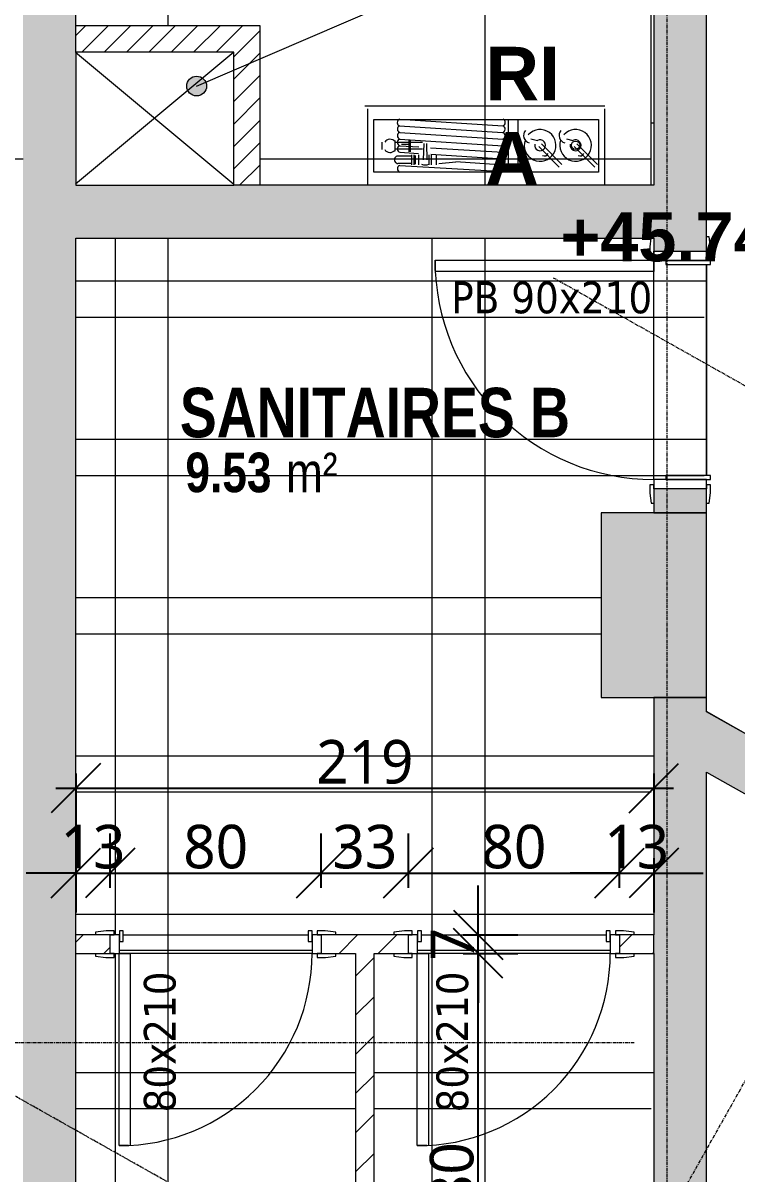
# Model space of a CAD drawing. Header units: millimetres. Extents: x 139864 to 546726, y 40253 to 3921401762.
# Drawn here: x 280826 to 283531, y 62071 to 66430 of the extents above; entities that cross this region are included whole.
import ezdxf

# ---------------------------------------------------------------- set-up
doc = ezdxf.new("R2010")
doc.units = ezdxf.units.MM
for name, pattern in [('Centre', [12.5, 2.5, -1.875, 6.25, -1.875]), ('Ligne de quadrillage', [22.225, 12.7, -3.175, 3.175, -3.175]), ('Tiret', [2.5, 1.25, -1.25]), ('Triple tiret', [21.25, 6.25, -1.875, 2.5, -1.875, 2.5, -1.875, 2.5, -1.875])]:
    doc.linetypes.add(name, pattern=pattern)
for name, color, linetype, lineweight in [('AS-20_AXES-ET-FILES', 12, 'Centre', 9), ('AS-23_FIN', 2, 'Continuous', 9), ('AS-24_TRES-FIN', 9, 'Continuous', 9), ('AS-25_PROJECTIONS', 12, 'Triple tiret', 9), ('AS-26_STRUCTURE-BETON', 6, 'Continuous', 13), ('AS-28_PORTES-FENETRES', 9, 'Continuous', 13), ('AS-30_COTE-1', 1, 'Continuous', 5), ('AS-31_TXT-1', 32, 'Continuous', 5), ('AS-50_HACHURE-SOL', 5, 'Continuous', 13), ('AS-50_HACHURES-01', 9, 'Continuous', 13)]:
    doc.layers.add(name, color=color, linetype=linetype, lineweight=lineweight)
doc.styles.add('Arial_3', font='arial.ttf', dxfattribs={"width": 0.8, "height": 150})
doc.styles.add('Arial_B_1', font='arialbd.ttf', dxfattribs={"width": 0.8, "height": 187.5})
doc.styles.add('Arial_B_2', font='arialbd.ttf', dxfattribs={"width": 0.8, "height": 150})
doc.styles.add('Arial_B_3', font='arialbd.ttf', dxfattribs={"height": 202.5})
doc.styles.add('Arial_B_4', font='arialbd.ttf', dxfattribs={"height": 185.714286})
doc.styles.add('Tahoma', font='tahoma.ttf', dxfattribs={"height": 120})
doc.styles.add('Trebuchet MS_2', font='trebuc.ttf', dxfattribs={"height": 165})
doc.dimstyles.new('Cotes_linéaires', dxfattribs={"dimscale": 304.8, "dimtxt": 170.1069, "dimasz": 0.615157, "dimexe": 0.492126, "dimexo": 0.0625, "dimgap": 0.049213, "dimtad": 1, "dimdec": 0, "dimlfac": 0.1, "dimzin": 0, "dimdsep": 46, "dimtxsty": 'Trebuchet MS_2', "dimblk1": 'OBLIQUE', "dimblk2": 'OBLIQUE', "dimsah": 1, "dimcen": 0.09, "dimdle": 0.246063, "dimazin": 0, "dimtfac": 1, "dimtdec": 4, "dimtix": 1, "dimtmove": 0, "dimatfit": 3, "dimfxl": 0, "dimtvp": 1, "dimtolj": 1, "dimtzin": 0, "dimarcsym": 0})
pattern_1 = [(180, (281175.77, 73251.74), (-7e-14, -600), []), (270, (281175.8, 73251.7), (1200, 7e-14), [])]
pattern_2 = [(45, (-255016.84, 0), (-74.246212, 74.246212), [])]
pattern_3 = [(45, (-255016.84, 0), (-42.426407, 42.426407), [])]

# ---------------------------------------------------------------- blocks, each defined once
blk = doc.blocks.new('Sau_Porte_Modele_Standard - 90x210-2984124-12_ Niveau 12 -  BAT BUREAUX')
at = {"layer": 'AS-23_FIN', "lineweight": 13}
for p, q in [((-465, 115), (-505, 110)), ((-505, 110), (-505, 100)), ((-435, 115), (-465, 115)), ((-450, 100), (-435, 100)), ((-435, 100), (-435, 115)), ((-400, 115), (-415, 115)), ((-415, 115), (-415, -55)), ((-400, -55), (-400, 115)), ((415, 115), (400, 115)), ((400, 115), (400, -55)), ((415, -55), (415, 115)), ((465, 115), (435, 115)), ((435, 115), (435, 100)), ((435, 100), (450, 100)), ((505, 110), (465, 115)), ((505, 100), (505, 110)), ((-415, -55), (-400, -55)), ((400, -55), (415, -55)), ((-500, -110.7), (-466.7, -115)), ((-466.7, -115), (-435, -115)), ((-435, -100), (-450, -100)), ((-435, -115), (-435, -100)), ((450, -100), (435, -100)), ((435, -100), (435, -115)), ((435, -115), (466.7, -115)), ((466.7, -115), (505, -110)), ((505, -110), (505, -100))]:
    blk.add_line(p, q, dxfattribs=at)
at = {"layer": 'AS-25_PROJECTIONS', "linetype": 'Tiret'}
for p, q in [((-416, -100.4), (-415, -100.4)), ((-415, -100.4), (-415, -100)), ((-415, -100), (-414, -100)), ((-414, -100), (-414, -100.3))]:
    blk.add_line(p, q, dxfattribs=at)
blk.add_arc((-415, -100), 1.04, 270, 0, dxfattribs=at)
at = {"layer": 'AS-28_PORTES-FENETRES'}
for p, q in [((-415, 100), (-450, 100)), ((-415, -100), (-415, 100)), ((450, 100), (415, 100)), ((415, 100), (415, -100)), ((-450, -100), (-415, -100)), ((-416, -928.2), (-416, -100.4)), ((-416, -100.4), (-374, -100.4)), ((-374, -100.4), (-374, -928.2)), ((415, -100), (450, -100)), ((-377.7, -928.2), (-416, -928.2))]:
    blk.add_line(p, q, dxfattribs=at)
blk.add_arc((-414, -100), 829, 269.9281, 0, dxfattribs=at)
blk = doc.blocks.new('Sau_Porte_Modele_Standard - 80x210-5410037-12_ Niveau 12 -  BAT BUREAUX')
at = {"layer": 'AS-23_FIN', "lineweight": 13}
for p, q in [((-415, 50), (-455, 45)), ((-455, 45), (-455, 35)), ((-385, 50), (-415, 50)), ((-385, 35), (-385, 50)), ((-350, 50), (-365, 50)), ((-365, 50), (-365, 10)), ((-350, 10), (-350, 50)), ((365, 50), (350, 50)), ((350, 50), (350, 10)), ((365, 10), (365, 50)), ((415, 50), (385, 50)), ((385, 50), (385, 35)), ((455, 45), (415, 50)), ((455, 35), (455, 45)), ((-400, 35), (-385, 35)), ((-365, 10), (-350, 10)), ((350, 10), (365, 10)), ((385, 35), (400, 35)), ((-455, -35), (-455, -45)), ((-385, -35), (-400, -35)), ((-385, -50), (-385, -35)), ((400, -35), (385, -35)), ((385, -35), (385, -50)), ((455, -45), (455, -35)), ((-455, -45), (-416.7, -50)), ((-416.7, -50), (-385, -50)), ((385, -50), (416.7, -50)), ((416.7, -50), (455, -45))]:
    blk.add_line(p, q, dxfattribs=at)
at = {"layer": 'AS-25_PROJECTIONS', "linetype": 'Tiret'}
for p, q in [((-366, -35.4), (-365, -35.4)), ((-365, -35.4), (-365, -35)), ((-365, -35), (-364, -35)), ((-364, -35), (-364, -35.3))]:
    blk.add_line(p, q, dxfattribs=at)
blk.add_arc((-365, -35), 1.04, 270, 0, dxfattribs=at)
at = {"layer": 'AS-28_PORTES-FENETRES'}
for p, q in [((-365, 35), (-400, 35)), ((-365, -35), (-365, 35)), ((400, 35), (365, 35)), ((365, 35), (365, -35)), ((-400, -35), (-365, -35)), ((-366, -763.2), (-366, -35.4)), ((-366, -35.4), (-324, -35.4)), ((-324, -35.4), (-324, -763.2)), ((365, -35), (400, -35)), ((-330, -763.2), (-366, -763.2))]:
    blk.add_line(p, q, dxfattribs=at)
blk.add_arc((-364, -35), 729, 269.9183, 0, dxfattribs=at)
blk = doc.blocks.new('_Oblique')
at = {"color": 0, "linetype": 'ByBlock', "lineweight": -2}
blk.add_line((-0.5, -0.5), (0.5, 0.5), dxfattribs=at)
blk = doc.blocks.new('DIMBLOCK28-12_ Niveau 12 -  BAT BUREAUX')
at = {"layer": 'AS-30_COTE-1', "color": 0, "lineweight": -2, "transparency": 16777216}
for p, q in [((271503.7, 64712.9), (271402.5, 64533.5)), ((271410.9, 64701), (289246.7, 54637.7)), ((289208.8, 54723.3), (289107.6, 54544))]:
    blk.add_line(p, q, dxfattribs=at)
at = {"layer": 'Defpoints', "color": 0, "transparency": 16777216}
for p in [(271513.1, 64729.5), (289218.2, 54739.9), (289181.3, 54674.6)]:
    blk.add_point(p, dxfattribs=at)
at = {"layer": 'AS-30_COTE-1', "color": 0, "lineweight": -2, "transparency": 16777216, "xscale": 187.5, "yscale": 187.5, "zscale": 187.5}
for p, rotation in [((271476.2, 64664.2), 150.5674487815452), ((289181.3, 54674.6), 330.5674487815452)]:
    blk.add_blockref('_Oblique', p, dxfattribs=dict(at, rotation=rotation))
at = {"layer": 'AS-30_COTE-1', "color": 0, "transparency": 16777216, "insert": (280377.4, 59755.6), "char_height": 165, "width": 581.247, "attachment_point": 5, "rotation": 330.5674, "style": 'Trebuchet MS_2'}
blk.add_mtext('\\A1;2033', dxfattribs=at)
blk = doc.blocks.new('DIMBLOCK33-12_ Niveau 12 -  BAT BUREAUX')
at = {"layer": 'AS-30_COTE-1', "color": 0, "lineweight": -2, "transparency": 16777216}
for p, q in [((282550, 61028.8), (282550, 62978.8)), ((282494, 62903.8), (282700, 62903.8)), ((282494, 61103.8), (282700, 61103.8))]:
    blk.add_line(p, q, dxfattribs=at)
at = {"layer": 'Defpoints', "color": 0, "transparency": 16777216}
for p in [(282475, 62903.8), (282550, 62903.8), (282475, 61103.8)]:
    blk.add_point(p, dxfattribs=at)
at = {"layer": 'AS-30_COTE-1', "color": 0, "lineweight": -2, "transparency": 16777216, "xscale": 187.5, "yscale": 187.5, "zscale": 187.5}
for p, rotation in [((282550, 62903.8), 90), ((282550, 61103.8), 270)]:
    blk.add_blockref('_Oblique', p, dxfattribs=dict(at, rotation=rotation))
at = {"layer": 'AS-30_COTE-1', "color": 0, "transparency": 16777216, "insert": (282451, 62003.8), "char_height": 165, "width": 435.935, "attachment_point": 5, "rotation": 90, "style": 'Trebuchet MS_2'}
blk.add_mtext('\\A1;180', dxfattribs=at)
blk = doc.blocks.new('DIMBLOCK34-12_ Niveau 12 -  BAT BUREAUX')
at = {"layer": 'AS-30_COTE-1', "color": 0, "lineweight": -2, "transparency": 16777216}
for p, q in [((282550, 62973.8), (282550, 63161.3)), ((282494, 62973.8), (282700, 62973.8)), ((282550, 62903.8), (282550, 62973.8)), ((282494, 62903.8), (282700, 62903.8)), ((282550, 62903.8), (282550, 62716.3))]:
    blk.add_line(p, q, dxfattribs=at)
at = {"layer": 'Defpoints', "color": 0, "transparency": 16777216}
for p in [(282475, 62973.8), (282550, 62973.8), (282475, 62903.8)]:
    blk.add_point(p, dxfattribs=at)
at = {"layer": 'AS-30_COTE-1', "color": 0, "lineweight": -2, "transparency": 16777216, "xscale": 187.5, "yscale": 187.5, "zscale": 187.5}
for p, rotation in [((282550, 62973.8), 270), ((282550, 62903.8), 90)]:
    blk.add_blockref('_Oblique', p, dxfattribs=dict(at, rotation=rotation))
at = {"layer": 'AS-30_COTE-1', "color": 0, "transparency": 16777216, "insert": (282452.5, 62938.8), "char_height": 165, "width": 145.312, "attachment_point": 5, "rotation": 90, "style": 'Trebuchet MS_2'}
blk.add_mtext('\\A1;7', dxfattribs=at)
blk = doc.blocks.new('DIMBLOCK97-12_ Niveau 12 -  BAT BUREAUX')
at = {"layer": 'AS-30_COTE-1', "color": 0, "lineweight": -2, "transparency": 16777216}
for p, q in [((281155.8, 63152.5), (281155.8, 63358.4)), ((281025.8, 63264.4), (281025.8, 63058.4)), ((281025.8, 63208.4), (280838.3, 63208.4)), ((281025.8, 63208.4), (281155.8, 63208.4)), ((281155.8, 63208.4), (281343.3, 63208.4))]:
    blk.add_line(p, q, dxfattribs=at)
at = {"layer": 'Defpoints', "color": 0, "transparency": 16777216}
for p in [(281025.8, 63283.4), (281155.8, 63208.4), (281155.8, 63133.4)]:
    blk.add_point(p, dxfattribs=at)
at = {"layer": 'AS-30_COTE-1', "color": 0, "lineweight": -2, "transparency": 16777216, "xscale": 187.5, "yscale": 187.5, "zscale": 187.5}
blk.add_blockref('_Oblique', (281025.8, 63208.4), dxfattribs=at)
at = {"layer": 'AS-30_COTE-1', "color": 0, "lineweight": -2, "transparency": 16777216, "xscale": 187.5, "yscale": 187.5, "zscale": 187.5, "rotation": 180}
blk.add_blockref('_Oblique', (281155.8, 63208.4), dxfattribs=at)
at = {"layer": 'AS-30_COTE-1', "color": 0, "transparency": 16777216, "insert": (281090.8, 63307.4), "char_height": 165, "width": 290.623, "attachment_point": 5, "style": 'Trebuchet MS_2'}
blk.add_mtext('\\A1;13', dxfattribs=at)
blk = doc.blocks.new('DIMBLOCK98-12_ Niveau 12 -  BAT BUREAUX')
at = {"layer": 'AS-30_COTE-1', "color": 0, "lineweight": -2, "transparency": 16777216}
for p, q in [((281155.8, 63152.5), (281155.8, 63358.4)), ((281955.8, 63152.5), (281955.8, 63358.4)), ((281080.8, 63208.4), (282030.8, 63208.4))]:
    blk.add_line(p, q, dxfattribs=at)
at = {"layer": 'Defpoints', "color": 0, "transparency": 16777216}
for p in [(281955.8, 63208.4), (281155.8, 63133.4), (281955.8, 63133.4)]:
    blk.add_point(p, dxfattribs=at)
at = {"layer": 'AS-30_COTE-1', "color": 0, "lineweight": -2, "transparency": 16777216, "xscale": 187.5, "yscale": 187.5, "zscale": 187.5, "rotation": 180}
blk.add_blockref('_Oblique', (281155.8, 63208.4), dxfattribs=at)
at = {"layer": 'AS-30_COTE-1', "color": 0, "lineweight": -2, "transparency": 16777216, "xscale": 187.5, "yscale": 187.5, "zscale": 187.5}
blk.add_blockref('_Oblique', (281955.8, 63208.4), dxfattribs=at)
at = {"layer": 'AS-30_COTE-1', "color": 0, "transparency": 16777216, "insert": (281555.8, 63307.4), "char_height": 165, "width": 290.623, "attachment_point": 5, "style": 'Trebuchet MS_2'}
blk.add_mtext('\\A1;80', dxfattribs=at)
blk = doc.blocks.new('DIMBLOCK99-12_ Niveau 12 -  BAT BUREAUX')
at = {"layer": 'AS-30_COTE-1', "color": 0, "lineweight": -2, "transparency": 16777216}
for p, q in [((281955.8, 63152.5), (281955.8, 63358.4)), ((282285.8, 63152.5), (282285.8, 63358.4)), ((281880.8, 63208.4), (282360.8, 63208.4))]:
    blk.add_line(p, q, dxfattribs=at)
at = {"layer": 'Defpoints', "color": 0, "transparency": 16777216}
for p in [(282285.8, 63208.4), (281955.8, 63133.4), (282285.8, 63133.4)]:
    blk.add_point(p, dxfattribs=at)
at = {"layer": 'AS-30_COTE-1', "color": 0, "lineweight": -2, "transparency": 16777216, "xscale": 187.5, "yscale": 187.5, "zscale": 187.5, "rotation": 180}
blk.add_blockref('_Oblique', (281955.8, 63208.4), dxfattribs=at)
at = {"layer": 'AS-30_COTE-1', "color": 0, "lineweight": -2, "transparency": 16777216, "xscale": 187.5, "yscale": 187.5, "zscale": 187.5}
blk.add_blockref('_Oblique', (282285.8, 63208.4), dxfattribs=at)
at = {"layer": 'AS-30_COTE-1', "color": 0, "transparency": 16777216, "insert": (282120.8, 63307.4), "char_height": 165, "width": 290.623, "attachment_point": 5, "style": 'Trebuchet MS_2'}
blk.add_mtext('\\A1;33', dxfattribs=at)
blk = doc.blocks.new('DIMBLOCK100-12_ Niveau 12 -  BAT BUREAUX')
at = {"layer": 'AS-30_COTE-1', "color": 0, "lineweight": -2, "transparency": 16777216}
for p, q in [((282285.8, 63152.5), (282285.8, 63358.4)), ((283085.8, 63152.5), (283085.8, 63358.4)), ((282210.8, 63208.4), (283160.8, 63208.4))]:
    blk.add_line(p, q, dxfattribs=at)
at = {"layer": 'Defpoints', "color": 0, "transparency": 16777216}
for p in [(283085.8, 63208.4), (282285.8, 63133.4), (283085.8, 63133.4)]:
    blk.add_point(p, dxfattribs=at)
at = {"layer": 'AS-30_COTE-1', "color": 0, "lineweight": -2, "transparency": 16777216, "xscale": 187.5, "yscale": 187.5, "zscale": 187.5, "rotation": 180}
blk.add_blockref('_Oblique', (282285.8, 63208.4), dxfattribs=at)
at = {"layer": 'AS-30_COTE-1', "color": 0, "lineweight": -2, "transparency": 16777216, "xscale": 187.5, "yscale": 187.5, "zscale": 187.5}
blk.add_blockref('_Oblique', (283085.8, 63208.4), dxfattribs=at)
at = {"layer": 'AS-30_COTE-1', "color": 0, "transparency": 16777216, "insert": (282685.8, 63307.4), "char_height": 165, "width": 290.623, "attachment_point": 5, "style": 'Trebuchet MS_2'}
blk.add_mtext('\\A1;80', dxfattribs=at)
blk = doc.blocks.new('DIMBLOCK101-12_ Niveau 12 -  BAT BUREAUX')
at = {"layer": 'AS-30_COTE-1', "color": 0, "lineweight": -2, "transparency": 16777216}
for p, q in [((283085.8, 63152.5), (283085.8, 63358.4)), ((283215.8, 63264.4), (283215.8, 63058.4)), ((283085.8, 63208.4), (282898.3, 63208.4)), ((283085.8, 63208.4), (283215.8, 63208.4)), ((283215.8, 63208.4), (283403.3, 63208.4))]:
    blk.add_line(p, q, dxfattribs=at)
at = {"layer": 'Defpoints', "color": 0, "transparency": 16777216}
for p in [(283215.8, 63283.4), (283215.8, 63208.4), (283085.8, 63133.4)]:
    blk.add_point(p, dxfattribs=at)
at = {"layer": 'AS-30_COTE-1', "color": 0, "lineweight": -2, "transparency": 16777216, "xscale": 187.5, "yscale": 187.5, "zscale": 187.5}
blk.add_blockref('_Oblique', (283085.8, 63208.4), dxfattribs=at)
at = {"layer": 'AS-30_COTE-1', "color": 0, "lineweight": -2, "transparency": 16777216, "xscale": 187.5, "yscale": 187.5, "zscale": 187.5, "rotation": 180}
blk.add_blockref('_Oblique', (283215.8, 63208.4), dxfattribs=at)
at = {"layer": 'AS-30_COTE-1', "color": 0, "transparency": 16777216, "insert": (283150.8, 63307.4), "char_height": 165, "width": 290.623, "attachment_point": 5, "style": 'Trebuchet MS_2'}
blk.add_mtext('\\A1;13', dxfattribs=at)
blk = doc.blocks.new('DIMBLOCK102-12_ Niveau 12 -  BAT BUREAUX')
at = {"layer": 'AS-30_COTE-1', "color": 0, "lineweight": -2, "transparency": 16777216}
for p, q in [((281025.8, 63585.8), (281025.8, 63379.8)), ((283215.8, 63585.8), (283215.8, 63379.8)), ((280950.8, 63529.8), (283290.8, 63529.8))]:
    blk.add_line(p, q, dxfattribs=at)
at = {"layer": 'Defpoints', "color": 0, "transparency": 16777216}
for p in [(281025.8, 63604.8), (283215.8, 63604.8), (283215.8, 63529.8)]:
    blk.add_point(p, dxfattribs=at)
at = {"layer": 'AS-30_COTE-1', "color": 0, "lineweight": -2, "transparency": 16777216, "xscale": 187.5, "yscale": 187.5, "zscale": 187.5, "rotation": 180}
blk.add_blockref('_Oblique', (281025.8, 63529.8), dxfattribs=at)
at = {"layer": 'AS-30_COTE-1', "color": 0, "lineweight": -2, "transparency": 16777216, "xscale": 187.5, "yscale": 187.5, "zscale": 187.5}
blk.add_blockref('_Oblique', (283215.8, 63529.8), dxfattribs=at)
at = {"layer": 'AS-30_COTE-1', "color": 0, "transparency": 16777216, "insert": (282120.8, 63629), "char_height": 165, "width": 435.935, "attachment_point": 5, "style": 'Trebuchet MS_2'}
blk.add_mtext('\\A1;219', dxfattribs=at)

msp = doc.modelspace()

# ---------------------------------------------------------------- hatches: boundary and pattern name
at = {"layer": 'AS-24_TRES-FIN'}
msp.add_hatch(color=256, dxfattribs=at).paths.add_polyline_path([(283015.81053, 63873.75936), (283415.81053, 63873.75936), (283415.81053, 64573.75936), (283015.81053, 64573.75936), (283015.81053, 64065.4809)], flags=0)
at = {"layer": 'AS-31_TXT-1'}
h = msp.add_hatch(color=154, dxfattribs=at)
edge = h.paths.add_edge_path(flags=0)
edge.add_arc((281483.67331, 66191.13013), 37.5, 0, 360)
at = {"layer": 'AS-50_HACHURE-SOL', "lineweight": 9}
h = msp.add_hatch(dxfattribs=at)
h.set_pattern_fill('FP_8', color=256, style=0, pattern_type=2)
h.set_pattern_definition(pattern_1)
h.paths.add_polyline_path([(281375.91005, 61103.75936), (281376.49027, 61472.05826), (281378.75948, 61507.30239), (281392.33898, 61549.51955), (281415.82489, 61587.13741), (281447.79266, 61617.87424), (281486.30328, 61639.8657), (281529.02086, 61651.77787), (281573.35435, 61652.88822), (281616.61469, 61643.12941), (281656.1779, 61623.09335), (281689.64426, 61593.99534), (281714.98386, 61557.60033), (281730.6597, 61516.11589), (281735.72098, 61472.05826), (281735.72098, 61103.75936), (282085.81053, 61104.43708), (282085.81053, 62903.75936), (282010.81053, 62903.75936), (282010.81053, 62893.75936), (281972.49126, 62888.75936), (281940.81053, 62888.75936), (281940.81053, 62903.75936), (281920.81053, 62903.75936), (281920.81053, 62948.75936), (281905.81053, 62948.75936), (281905.81053, 62988.75936), (281920.81053, 62988.75936), (281920.81053, 62973.75936), (281940.81053, 62973.75936), (281940.81053, 62988.75936), (281970.81053, 62988.75936), (282010.81053, 62983.75936), (282010.81053, 62973.75936), (282230.81053, 62973.75936), (282230.81053, 62983.75936), (282270.81053, 62988.75936), (282300.81053, 62988.75936), (282300.81053, 62973.75936), (282320.81053, 62973.75936), (282320.81053, 62988.75936), (282335.81053, 62988.75936), (282335.81053, 62948.75936), (282320.81053, 62948.75936), (282320.81053, 62903.75936), (282300.81053, 62903.75936), (282300.81053, 62888.75936), (282269.12979, 62888.75936), (282230.81053, 62893.75936), (282230.81053, 62903.75936), (282155.81053, 62903.75936), (282155.81053, 61103.75936), (282505.91005, 61103.75936), (282506.49027, 61472.05826), (282508.75948, 61507.30239), (282522.33898, 61549.51955), (282545.82489, 61587.13741), (282577.79266, 61617.87424), (282616.30328, 61639.8657), (282659.02086, 61651.77787), (282703.35435, 61652.88822), (282746.61469, 61643.12941), (282786.1779, 61623.09335), (282819.64426, 61593.99534), (282844.98386, 61557.60033), (282860.6597, 61516.11589), (282865.72098, 61472.05826), (282865.72098, 61103.75936), (283215.81053, 61103.75936), (283215.81053, 62903.75936), (283140.81053, 62903.75936), (283140.81053, 62893.75936), (283102.49126, 62888.75936), (283070.81053, 62888.75936), (283070.81053, 62903.75936), (283050.81053, 62903.75936), (283050.81053, 62948.75936), (283035.81053, 62948.75936), (283035.81053, 62988.75936), (283050.81053, 62988.75936), (283050.81053, 62973.75936), (283070.81053, 62973.75936), (283070.81053, 62988.75936), (283100.81053, 62988.75936), (283140.81053, 62983.75936), (283140.81053, 62973.75936), (283215.81053, 62973.75936), (283215.81053, 63873.75936), (283015.81053, 63873.75936), (283015.81053, 64573.75936), (283215.81053, 64573.75936), (283215.81053, 64609.90886), (283205.81053, 64609.90886), (283200.81053, 64648.22812), (283200.81053, 64679.90886), (283215.81053, 64679.90886), (283215.81053, 64699.90886), (283260.81053, 64699.90886), (283260.95559, 64714.90886), (283415.81053, 64714.90886), (283415.81053, 65514.90886), (283260.81053, 65514.90886), (283260.81053, 65529.90886), (283215.81053, 65529.90886), (283215.81053, 65549.90886), (283200.81053, 65549.90886), (283200.81053, 65581.58959), (283205.15811, 65614.90886), (281025.81052, 65614.90886), (281025.81052, 62973.75936), (281100.81053, 62973.75936), (281100.81053, 62983.75936), (281140.81053, 62988.75936), (281170.81053, 62988.75936), (281170.81053, 62973.75936), (281190.81053, 62973.75936), (281190.81053, 62988.75936), (281205.81053, 62988.75936), (281205.81053, 62948.75936), (281190.81053, 62948.75936), (281190.81053, 62903.75936), (281170.81053, 62903.75936), (281170.81053, 62888.75936), (281139.12979, 62888.75936), (281100.81053, 62893.75936), (281100.81053, 62903.75936), (281025.81052, 62903.75936), (281025.81052, 61103.75936), (281046.61628, 61103.75936)], flags=0)
h.paths.add_polyline_path([(278625.74229, 72305.73207), (280825.81052, 72305.73207), (280825.81052, 72630.73207), (280815.81052, 72630.73207), (280810.81052, 72670.73207), (280810.81052, 72700.73207), (280825.81052, 72700.73207), (280825.81052, 72720.73207), (280810.81052, 72720.73207), (280810.81052, 72735.73207), (280980.81052, 72735.73207), (280980.81052, 72720.73207), (281025.81052, 72720.73207), (281025.81052, 73550.73207), (280980.81052, 73550.73207), (280980.81052, 73535.73207), (280810.81052, 73535.73207), (280810.81052, 73550.73207), (280825.81052, 73550.73207), (280825.81052, 73570.73207), (280810.81052, 73570.73207), (280810.81052, 73600.73207), (280815.81052, 73640.73207), (280825.81052, 73640.73207), (280825.81052, 73667.93985), (280775.75248, 73667.93985), (280775.75248, 73687.93985), (280765.75248, 73687.93985), (280765.75248, 73667.93985), (280485.75248, 73667.93985), (280485.75248, 73687.93985), (280475.75248, 73687.93985), (280475.75248, 73667.93985), (280325.67405, 73667.93985), (280325.67405, 73687.93985), (280315.67405, 73687.93985), (280315.67405, 73667.93985), (279735.67405, 73667.93985), (279735.67405, 73687.93985), (279725.67405, 73687.93985), (279725.67405, 73667.93985), (279525.70817, 73667.93985), (279525.70817, 73687.93985), (279515.70817, 73687.93985), (279515.70817, 73667.93985), (279105.70817, 73667.93985), (279105.70817, 73687.93985), (279095.70817, 73687.93985), (279095.70817, 73667.93985), (278685.70817, 73667.93985), (278685.70817, 73687.93985), (278675.70817, 73687.93985), (278675.70817, 73667.93985), (278625.74229, 73667.93985), (278625.74229, 72841.00399)], flags=0)
h.paths.add_polyline_path([(280735.75248, 73727.93985), (280775.75248, 73727.93985), (280775.74229, 73767.93985), (280475.75248, 73767.93985), (280475.75248, 73727.93985), (280515.75248, 73727.93985)], flags=0)
h.paths.add_polyline_path([(279725.67405, 73727.93985), (280325.67405, 73727.93985), (280325.67405, 73767.93985), (279725.67405, 73767.93985)], flags=0)
h.paths.add_polyline_path([(278675.70817, 73727.93985), (279525.70817, 73727.93985), (279525.70817, 73767.93985), (278675.70817, 73767.93985)], flags=0)
h = msp.add_hatch(dxfattribs=at)
h.set_pattern_fill('FP_18', color=256, style=0, pattern_type=2)
h.set_pattern_definition([(180, (280175.74, 76714.9), (-7e-14, -600), []), (270, (280175.7, 76714.9), (1200, 7e-14), [])])
h.paths.add_polyline_path([(282461.49094, 61120.62164), (282505.91005, 61120.62164), (282506.49027, 61472.05826), (282508.75948, 61507.30239), (282522.33898, 61549.51955), (282545.82489, 61587.13741), (282577.79266, 61617.87424), (282616.30328, 61639.8657), (282659.02086, 61651.77787), (282703.35435, 61652.88822), (282746.61469, 61643.12941), (282786.1779, 61623.09335), (282819.64426, 61593.99534), (282844.98386, 61557.60033), (282860.6597, 61516.11589), (282865.72098, 61472.05826), (282865.72098, 61120.62164), (283206.34945, 61120.62164), (283206.34945, 62903.75936), (283140.81053, 62903.75936), (283140.81053, 62893.75936), (283102.49126, 62888.75936), (283070.81053, 62888.75936), (283070.81053, 62903.75936), (283050.81053, 62903.75936), (283050.81053, 62948.75936), (283035.81053, 62948.75936), (283035.81053, 62988.75936), (283050.81053, 62988.75936), (283050.81053, 62973.75936), (283070.81053, 62973.75936), (283070.81053, 62988.75936), (283100.81053, 62988.75936), (283140.81053, 62983.75936), (283140.81053, 62973.75936), (283206.34945, 62973.75936), (283206.34945, 63873.75936), (283015.81053, 63873.75936), (283015.81053, 64573.75936), (283206.34945, 64573.75936), (283206.34945, 64590.62164), (283215.81053, 64590.62164), (283215.81053, 64609.90886), (283205.81053, 64609.90886), (283200.81053, 64648.22812), (283200.81053, 64679.90886), (283215.81053, 64679.90886), (283215.81053, 64699.90886), (283260.81053, 64699.90886), (283260.95559, 64714.90886), (283406.34945, 64714.90886), (283406.34945, 65514.90886), (283260.81053, 65514.90886), (283260.81053, 65529.90886), (283215.81053, 65529.90886), (283215.81053, 65549.90886), (283200.81053, 65549.90886), (283200.81053, 65581.58959), (283205.15811, 65614.90886), (281025.81052, 65614.90886), (281025.81052, 62973.75936), (281100.81053, 62973.75936), (281100.81053, 62983.75936), (281140.81053, 62988.75936), (281170.81053, 62988.75936), (281170.81053, 62973.75936), (281190.81053, 62973.75936), (281190.81053, 62988.75936), (281205.81053, 62988.75936), (281205.81053, 62948.75936), (281190.81053, 62948.75936), (281190.81053, 62903.75936), (281170.81053, 62903.75936), (281170.81053, 62888.75936), (281139.12979, 62888.75936), (281100.81053, 62893.75936), (281100.81053, 62903.75936), (281025.81052, 62903.75936), (281025.81052, 61120.62164), (281375.91005, 61120.62164), (281376.49027, 61472.05826), (281378.75948, 61507.30239), (281392.33898, 61549.51955), (281415.82489, 61587.13741), (281447.79266, 61617.87424), (281486.30328, 61639.8657), (281529.02086, 61651.77787), (281573.35435, 61652.88822), (281616.61469, 61643.12941), (281656.1779, 61623.09335), (281689.64426, 61593.99534), (281714.98386, 61557.60033), (281730.6597, 61516.11589), (281735.72098, 61472.05826), (281735.72098, 61120.62164), (282085.81053, 61120.62164), (282085.81053, 62903.75936), (282010.81053, 62903.75936), (282010.81053, 62893.75936), (281972.49126, 62888.75936), (281940.81053, 62888.75936), (281940.81053, 62903.75936), (281920.81053, 62903.75936), (281920.81053, 62948.75936), (281905.81053, 62948.75936), (281905.81053, 62988.75936), (281920.81053, 62988.75936), (281920.81053, 62973.75936), (281940.81053, 62973.75936), (281940.81053, 62988.75936), (281970.81053, 62988.75936), (282010.81053, 62983.75936), (282010.81053, 62973.75936), (282230.81053, 62973.75936), (282230.81053, 62983.75936), (282270.81053, 62988.75936), (282300.81053, 62988.75936), (282300.81053, 62973.75936), (282320.81053, 62973.75936), (282320.81053, 62988.75936), (282335.81053, 62988.75936), (282335.81053, 62948.75936), (282320.81053, 62948.75936), (282320.81053, 62903.75936), (282300.81053, 62903.75936), (282300.81053, 62888.75936), (282269.12979, 62888.75936), (282230.81053, 62893.75936), (282230.81053, 62903.75936), (282155.81053, 62903.75936), (282155.81053, 61120.62164)], flags=0)
h.paths.add_polyline_path([(282461.49094, 65814.90886), (283206.34945, 65814.90886), (283206.34945, 67714.90886), (283190.81053, 67714.90886), (283190.81053, 67704.90886), (283152.49126, 67699.90886), (283120.81053, 67699.90886), (283120.81053, 67714.90886), (282150.81053, 67714.90886), (282150.81053, 67699.90886), (282119.12979, 67699.90886), (282080.81053, 67704.90886), (282080.81053, 67714.90886), (281025.81052, 67714.90886), (281025.81052, 67689.90886), (281035.81052, 67689.90886), (281040.81052, 67649.90886), (281040.81052, 67619.90886), (281025.81052, 67619.90886), (281025.81052, 67599.90886), (281040.81052, 67599.90886), (281040.81052, 67584.90886), (280870.81052, 67584.90886), (280870.81052, 67599.90886), (280825.81052, 67599.90886), (280825.81052, 67619.90886), (280810.81052, 67619.90886), (280810.81052, 67651.58959), (280815.81052, 67689.90886), (280825.81052, 67689.90886), (280825.81052, 67714.90886), (277875.74229, 67714.90886), (277875.74229, 67214.90886), (277775.74229, 67214.90886), (277775.74229, 65814.90886), (280825.81052, 65814.90886), (280825.81052, 66579.90886), (280815.81052, 66579.90886), (280810.81052, 66618.22812), (280810.81052, 66649.90886), (280825.81052, 66649.90886), (280825.81052, 66669.90886), (280870.81052, 66669.90886), (280870.81052, 66684.90886), (281040.81052, 66684.90886), (281040.81052, 66669.90886), (281025.81052, 66669.90886), (281025.81052, 66649.90886), (281040.81052, 66649.90886), (281040.81052, 66619.90886), (281035.81052, 66579.90886), (281025.81052, 66579.90886), (281025.81052, 66419.72001), (281724.07623, 66419.72001), (281724.07623, 65814.90886)], flags=0)
h = msp.add_hatch(dxfattribs=at)
h.set_pattern_fill('FP_8', color=256, style=0, pattern_type=2)
h.set_pattern_definition(pattern_1)
h.paths.add_polyline_path([(283215.81053, 65814.90886), (283215.81053, 67714.90886), (283206.34945, 67714.90886), (283206.34945, 65814.90886)], flags=0)
at = {"layer": 'AS-50_HACHURES-01'}
h = msp.add_hatch(color=256, dxfattribs=at)
h.paths.add_polyline_path([(280874.94159, 60360.8687), (281025.81052, 60360.8687), (281025.81052, 66634.90886), (280825.81052, 66634.90886), (280825.81052, 60388.58942), (280869.07965, 60364.17612)], flags=0)
h.paths.add_polyline_path([(280925.81052, 67634.90886), (281025.81052, 67634.90886), (281025.81052, 67714.90886), (280825.81052, 67714.90886), (280825.81052, 67634.90886)], flags=0)
h = msp.add_hatch(color=256, dxfattribs=at)
h.paths.add_polyline_path([(283415.81053, 58927.26017), (283415.81053, 63873.75936), (283215.81053, 63873.75936), (283215.81053, 59040.10413), (283411.10147, 58929.91711)], flags=0)
h.paths.add_polyline_path([(283315.81053, 64573.75936), (283415.81053, 64573.75936), (283415.81053, 64664.90886), (283215.81053, 64664.90886), (283215.81053, 64573.75936)], flags=0)
h.paths.add_polyline_path([(283315.81053, 65564.90886), (283415.81053, 65564.90886), (283415.81053, 67714.90886), (283215.81053, 67714.90886), (283215.81053, 65564.90886)], flags=0)
at = {"layer": 'AS-50_HACHURES-01', "lineweight": 9}
h = msp.add_hatch(dxfattribs=at)
h.set_pattern_fill('FP_15', color=256, style=0, pattern_type=2)
h.set_pattern_definition(pattern_3)
h.paths.add_polyline_path([(281624.07623, 66319.72001), (281724.07623, 66319.72001), (281724.07623, 66419.72001), (281025.81052, 66419.72001), (281025.81052, 66319.72001), (281453.1753, 66319.72001)], flags=0)
h = msp.add_hatch(dxfattribs=at)
h.set_pattern_fill('FP_15', color=256, style=0, pattern_type=2)
h.set_pattern_definition(pattern_3)
h.paths.add_polyline_path([(281724.07623, 65814.90886), (281724.07623, 66319.72001), (281624.07623, 66319.72001), (281624.07623, 65814.90886)], flags=0)
at = {"layer": 'AS-50_HACHURES-01'}
msp.add_hatch(color=256, dxfattribs=at).paths.add_polyline_path([(281025.81052, 65614.90886), (283215.81053, 65614.90886), (283215.81053, 65814.90886), (281025.81052, 65814.90886)], flags=0)
h = msp.add_hatch(color=256, dxfattribs=at)
h.paths.add_polyline_path([(291606.40862, 58968.82885), (291704.68835, 59143.01581), (291285.07452, 59379.77023), (291186.79479, 59205.58328), (291430.94801, 59068.71945), (291431.24937, 59068.71945), (291605.27232, 58970.68317), (291605.27232, 58969.46998)], flags=0)
h.paths.add_polyline_path([(290490.04697, 59598.70218), (290588.3267, 59772.88914), (290135.44061, 60028.41643), (290037.16089, 59854.22947), (290445.36051, 59623.91517)], flags=0)
h.paths.add_polyline_path([(289166.22611, 60345.62811), (289264.50584, 60519.81506), (284885.39248, 62990.59747), (284787.11275, 62816.41051), (288511.38479, 60715.54172), (288905.61553, 60494.45018), (288904.85355, 60493.09968), (288905.61553, 60492.66975)], flags=0)
h.paths.add_polyline_path([(284003.27146, 63258.66928), (284101.55118, 63432.85624), (283415.81053, 63819.76469), (283415.81053, 63590.12636), (283469.80659, 63559.66072)], flags=0)
at = {"layer": 'AS-50_HACHURES-01', "lineweight": 9}
h = msp.add_hatch(dxfattribs=at)
h.set_pattern_fill('FP_14', color=256, style=0, pattern_type=2)
h.set_pattern_definition(pattern_2)
h.paths.add_polyline_path([(283215.81053, 62903.75936), (283215.81053, 62973.75936), (283085.81053, 62973.75936), (283085.81053, 62903.75936)], flags=0)
h.paths.add_polyline_path([(282285.81053, 62903.75936), (282285.81053, 62973.75936), (281955.81053, 62973.75936), (281955.81053, 62903.75936), (282155.81053, 62903.75936)], flags=0)
h.paths.add_polyline_path([(281155.81053, 62903.75936), (281155.81053, 62973.75936), (281025.81052, 62973.75936), (281025.81052, 62903.75936)], flags=0)
h = msp.add_hatch(dxfattribs=at)
h.set_pattern_fill('FP_14', color=256, style=0, pattern_type=2)
h.set_pattern_definition(pattern_2)
h.paths.add_polyline_path([(282085.81053, 61103.75936), (282155.81053, 61104.43708), (282155.81053, 62903.75936), (282085.81053, 62903.75936), (282085.81053, 61104.43708)], flags=0)

# ---------------------------------------------------------------- linework, layer by layer
at = {"layer": 'AS-20_AXES-ET-FILES', "linetype": 'Ligne de quadrillage', "lineweight": 5}
for p, q in [((283265.81052, 55233.15958), (283265.81052, 98391.51346)), ((282917.17833, 61275.58903), (298773.41536, 89421.79175)), ((282834.68209, 65464.90156), (305752.372, 52554.16091)), ((283140.81053, 62564.90886), (265033.51195, 62564.90886))]:
    msp.add_line(p, q, dxfattribs=at)
at = {"layer": 'AS-20_AXES-ET-FILES'}
msp.add_line((287223.16664, 58742.10466), (272005.74229, 67314.88054), dxfattribs=at)
at = {"layer": 'AS-24_TRES-FIN', "lineweight": 13}
for p, q in [((283206.34945, 65814.90886), (283206.34945, 67714.90886)), ((283215.81053, 64699.90886), (283215.81053, 65529.90886)), ((283415.81053, 65514.90886), (283415.81053, 64714.90886)), ((283415.81053, 64714.90886), (283415.81053, 65514.90886)), ((283215.81053, 64573.75936), (283415.81053, 64573.75936)), ((283415.81053, 63873.75936), (283215.81053, 63873.75936)), ((281205.81053, 62973.75936), (281905.81053, 62973.75936)), ((282335.81053, 62973.75936), (283035.81053, 62973.75936)), ((281920.81053, 62903.75936), (281190.81053, 62903.75936)), ((283050.81053, 62903.75936), (282320.81053, 62903.75936))]:
    msp.add_line(p, q, dxfattribs=at)
at = {"layer": 'AS-24_TRES-FIN'}
for p, q in [((281624.07623, 66319.72001), (281024.07623, 65819.72001)), ((281024.07623, 66319.72001), (281624.07623, 65819.72001)), ((281624.07623, 66319.72001), (281025.81052, 66319.72001)), ((281025.81052, 66319.72001), (281025.81052, 65814.90886)), ((281624.07623, 65814.90886), (281624.07623, 66319.72001)), ((283030.62941, 66114.90886), (282120.85345, 66114.90886)), ((282130.62941, 66105.13289), (282130.62941, 65814.90886)), ((283030.62941, 65814.90886), (283030.62941, 66105.13289)), ((282155.62941, 65864.90886), (282155.62941, 66064.90886)), ((282155.62941, 66064.90886), (283005.62941, 66064.90886)), ((282252.48491, 66040.08318), (282643.12216, 66015.05663)), ((282253.63802, 66065.10972), (282644.27528, 66040.08317)), ((282665.2417, 65864.90886), (282665.2417, 66064.90886)), ((282702.31512, 65864.90886), (282702.31512, 66064.90886)), ((283005.62941, 66064.90886), (283005.62941, 65864.90886)), ((282253.06146, 66015.06444), (282643.69872, 65990.03789)), ((282186.17396, 65950.52583), (282186.17396, 65978.83298)), ((282235.58428, 65944.6794), (282235.58428, 65984.6794)), ((282339.21385, 65977.17956), (282238.08428, 65977.17956)), ((282339.21307, 65952.17924), (282238.08428, 65952.17924)), ((282253.06146, 65990.0379), (282643.69872, 65965.01135)), ((282253.06146, 65965.01136), (282325.30209, 65960.38319)), ((282289.33428, 65969.6794), (282260.08428, 65969.6794)), ((282289.33428, 65941.5544), (282289.33428, 65987.71405)), ((282293.08428, 65987.8044), (282293.08428, 65941.5544)), ((282343.051, 65911.81581), (282345.46988, 65974.0062)), ((282354.41384, 65974.0062), (282356.22799, 65911.81581)), ((282369.6225, 65957.54376), (282643.69872, 65939.98481)), ((282749.94317, 65990.58389), (282774.74246, 65984.4544)), ((282779.91896, 65961.54523), (282857.55858, 65883.90561)), ((282867.60412, 65893.95115), (282789.9645, 65971.59077)), ((282884.50112, 65990.58389), (282909.30041, 65984.4544)), ((282914.47692, 65961.54523), (282992.11654, 65883.90561)), ((283002.16208, 65893.95115), (282924.52246, 65971.59077)), ((282297.68689, 65925.97615), (282246.04896, 65925.97615)), ((282253.06146, 65939.98482), (282324.33111, 65935.41886)), ((282297.68689, 65930.99393), (282297.68689, 65892.63769)), ((282307.37339, 65892.63769), (282307.37339, 65930.99393)), ((282311.61984, 65927.91364), (282311.61984, 65895.71798)), ((282326.02066, 65892.63769), (282326.02066, 65930.99393)), ((282363.57183, 65930.99393), (282363.57183, 65892.63769)), ((282370.35391, 65932.47036), (282643.69872, 65914.95827)), ((282373.25834, 65892.63769), (282373.25834, 65930.99393)), ((282391.9056, 65892.63769), (282391.9056, 65930.99393)), ((282465.90332, 65905.461), (282647.29588, 65892.71642)), ((283005.62941, 65864.90886), (282155.62941, 65864.90886)), ((282297.68689, 65897.65547), (282246.04454, 65897.65547)), ((282253.06146, 65889.93173), (282647.29588, 65867.68988)), ((282401.59211, 65897.79281), (282465.90332, 65903.56105)), ((281025.81052, 65814.90886), (281624.07623, 65814.90886)), ((283415.81053, 64573.75936), (283215.81053, 64573.75936)), ((283215.81053, 63873.75936), (283415.81053, 63873.75936)), ((283415.81053, 63819.98547), (283415.81053, 63873.75936)), ((283902.80098, 63544.4185), (283415.81053, 63819.98547)), ((283415.81053, 59280.11668), (283415.81053, 63584.23817))]:
    msp.add_line(p, q, dxfattribs=at)
msp.add_circle((282919.49968, 65966.56799), 16.09527, dxfattribs=at)
for centre, radius, start, end in [((282750.89759, 66003.91267), 28.74353, 139.15129882, 256.18321991), ((282784.94172, 65966.56799), 60, 160.88694754, 138.0033881), ((282885.45555, 66003.91267), 28.74353, 139.15129882, 256.18321988), ((282919.49968, 65966.56799), 60, 160.88694754, 138.0033881), ((282216.83428, 65964.44303), 25, 213.82707373, 318.59037789), ((282216.83428, 65964.44303), 25, 41.40962211, 144.85848245), ((282784.94172, 65966.56799), 20.59002, 167.94937744, 119.69283021), ((282919.49968, 65966.56799), 20.59002, 167.94937744, 119.69283021), ((282801.13405, 65942.31276), 16.15428, 244.9574088, 334.9574088), ((282935.69201, 65942.31276), 16.15428, 244.9574088, 334.9574088)]:
    msp.add_arc(centre, radius, start, end, dxfattribs=at)
for centre, major_axis, start_param, end_param in [((282255.69012, 66052.68717), (0, 13.07423), 0.3189736899, 2.8725768365), ((282256.26668, 66027.66843), (0, 13.07423), 0.3189736899, 2.8725768364), ((282640.4935, 66027.66843), (0, 13.07423), 3.4106084707, 5.9642116173), ((282641.07006, 66052.68716), (0, 13.07423), 3.4106084707, 5.9642116172), ((282256.26668, 66002.64189), (0, 13.07423), 0.3189736899, 2.8725768365), ((282640.4935, 66002.64189), (0, 13.07423), 3.4106084707, 5.9642116172), ((282256.26668, 65977.61535), (0, 13.07423), 0.3189736899, 2.8725768365), ((282256.26668, 65952.58881), (0, 13.07423), 0.31897369, 2.8725768366), ((282640.4935, 65977.61535), (0, 13.07423), 3.4106084706, 5.9642116172), ((282640.4935, 65952.5888), (0, 13.07423), 3.4106084707, 5.9642116172), ((282246.04454, 65911.81581), (0, 14.16034), 6.2828466018, 9.4247779608), ((282640.4935, 65927.56226), (0, 13.07423), 3.4106084707, 5.9642116172), ((282640.4935, 65902.53572), (0, 13.07423), 3.4106084707, 5.9642116172), ((282256.26668, 65877.50919), (0, 13.07423), 0.3189736899, 2.8725797726), ((282349.6395, 65931.40549), (0, 39.37429), 2.7478837294, 3.5353016115), ((282640.4935, 65877.50918), (0, 13.07423), 3.4106073029, 5.9642116172)]:
    msp.add_ellipse(centre, major_axis=major_axis, ratio=0.9223892127, start_param=start_param, end_param=end_param, dxfattribs=at)
at = {"layer": 'AS-26_STRUCTURE-BETON'}
for p, q in [((283415.81053, 65564.90886), (283415.81053, 67914.90886)), ((283215.81053, 67714.90886), (283215.81053, 65814.90886)), ((281025.81052, 66319.72001), (281025.81052, 66634.90886)), ((281724.07623, 66419.72001), (281025.81052, 66419.72001)), ((281724.07623, 65814.90886), (281724.07623, 66419.72001)), ((283215.81053, 65814.90886), (281624.07623, 65814.90886)), ((281025.81052, 60510.8687), (281025.81052, 65614.90886)), ((281025.81052, 65614.90886), (283215.81053, 65614.90886)), ((283215.81053, 65614.90886), (283215.81053, 65564.90886)), ((283215.81053, 65564.90886), (283415.81053, 65564.90886)), ((283415.81053, 64664.90886), (283215.81053, 64664.90886)), ((283215.81053, 64664.90886), (283215.81053, 64573.75936)), ((283415.81053, 64573.75936), (283415.81053, 64664.90886)), ((283215.81053, 63873.75936), (283215.81053, 62973.75936)), ((283415.81053, 63819.76469), (283415.81053, 63873.75936)), ((284101.55118, 63432.85624), (283415.81053, 63819.76469)), ((283415.81053, 58927.26017), (283415.81053, 63590.12636)), ((283415.81053, 63590.12636), (284003.27146, 63258.66928)), ((281155.81053, 62973.75936), (281025.81052, 62973.75936)), ((281155.81053, 62903.75936), (281155.81053, 62973.75936)), ((282285.81053, 62973.75936), (281955.81053, 62973.75936)), ((281955.81053, 62973.75936), (281955.81053, 62903.75936)), ((282285.81053, 62903.75936), (282285.81053, 62973.75936)), ((283215.81053, 62973.75936), (283085.81053, 62973.75936)), ((283085.81053, 62973.75936), (283085.81053, 62903.75936)), ((283215.81053, 62903.75936), (283215.81053, 62973.75936)), ((281025.81052, 62903.75936), (281155.81053, 62903.75936)), ((281955.81053, 62903.75936), (282085.81053, 62903.75936)), ((282085.81053, 62903.75936), (282085.81053, 61103.75936)), ((282155.81053, 62903.75936), (282285.81053, 62903.75936)), ((282155.81053, 61103.75936), (282155.81053, 62903.75936)), ((283085.81053, 62903.75936), (283215.81053, 62903.75936)), ((283215.81053, 62903.75936), (283215.81053, 61103.75936))]:
    msp.add_line(p, q, dxfattribs=at)
at = {"layer": 'AS-26_STRUCTURE-BETON', "lineweight": 9}
for p, q in [((283215.81053, 64573.75936), (283015.81053, 64573.75936)), ((283015.81053, 64573.75936), (283015.81053, 63873.75936)), ((283415.81053, 63873.75936), (283415.81053, 64573.75936)), ((283015.81053, 63873.75936), (283215.81053, 63873.75936))]:
    msp.add_line(p, q, dxfattribs=at)
at = {"layer": 'AS-31_TXT-1', "color": 154}
msp.add_line((281483.67331, 66191.13013), (282185.83796, 66493.00511), dxfattribs=at)
msp.add_circle((281483.67331, 66191.13013), 37.5, dxfattribs=at)

# ---------------------------------------------------------------- block references
at = {"layer": 'AS-28_PORTES-FENETRES', "rotation": 270}
msp.add_blockref('Sau_Porte_Modele_Standard - 90x210-2984124-12_ Niveau 12 -  BAT BUREAUX', (283315.81053, 65114.90886), dxfattribs=at)
at = {"layer": 'AS-28_PORTES-FENETRES'}
for p in [(281555.81053, 62938.75936), (282685.81053, 62938.75936)]:
    msp.add_blockref('Sau_Porte_Modele_Standard - 80x210-5410037-12_ Niveau 12 -  BAT BUREAUX', p, dxfattribs=at)

# ---------------------------------------------------------------- texts
at = {"layer": 'AS-30_COTE-1', "insert": (282861.46549, 65712.5415), "char_height": 185.714286, "width": 929.9730077, "attachment_point": 1, "line_spacing_factor": 0.941778, "style": 'Arial_B_4'}
msp.add_mtext('+45.74', dxfattribs=at)
at = {"layer": 'AS-31_TXT-1', "color": 7, "attachment_point": 1}
for s, insert, char_height, width, style in [('RI', (282576.89494, 66339.84081), 202.5, 336.70875, 'Arial_B_3'), ('\\fArial|b1|i0|c0|p34|;A', (282576.89494, 66017.37987), 202.5, 234.4935938, 'Arial_B_3'), ('PB 90x210', (282448.1983, 65449.96628), 120, 980.0629687, 'Tahoma'), ('SANITAIRES B', (281419.99045, 65047.39054), 187.5, 1779.74625, 'Arial_B_1'), ('9.53 ', (281440.97427, 64801.75131), 150, 461.772, 'Arial_B_2'), ('m²', (281821.97427, 64801.75131), 150, 240.50625, 'Arial_3')]:
    msp.add_mtext(s, dxfattribs=dict(at, insert=insert, char_height=char_height, width=width, style=style))
at = {"layer": 'AS-31_TXT-1', "color": 7, "char_height": 120, "width": 673.4175, "attachment_point": 1, "rotation": 90, "style": 'Tahoma'}
for insert in [(281283.76361, 62301.01127), (282392.13051, 62301.01127)]:
    msp.add_mtext('80x210', dxfattribs=dict(at, insert=insert))

# ---------------------------------------------------------------- dimensions: what is measured, and where the dimension line sits
at = {"layer": 'AS-30_COTE-1'}
for base, p1, p2, angle, override, picture, middle in [((289181.33606, 54674.59801), (271513.0739, 64729.4955), (289218.19096, 54739.91812), 330.56744878, {"dimpost": '<>', "dimfxl": 20328.866826}, 'DIMBLOCK28-12_ Niveau 12 -  BAT BUREAUX', (280377.3987, 59755.56086)), ((282549.98804, 62973.75936), (282474.98804, 62903.75936), (282474.98804, 62973.75936), 90, {"dimpost": '<>', "dimfxl": 70}, 'DIMBLOCK34-12_ Niveau 12 -  BAT BUREAUX', (282452.48804, 62938.75936)), ((282549.98804, 62903.75936), (282474.98804, 61103.75936), (282474.98804, 62903.75936), 90, {"dimpost": '<>', "dimfxl": 1800}, 'DIMBLOCK33-12_ Niveau 12 -  BAT BUREAUX', (282451.0436, 62003.75936))]:
    dim = msp.add_linear_dim(base=base, p1=p1, p2=p2, angle=angle, dimstyle='Cotes_linéaires', override=override, dxfattribs=at)
    dim.commit()
    dim.dimension.update_dxf_attribs({"geometry": picture, "text_midpoint": middle})
for base, p1, p2, override, picture, middle in [((283215.81053, 63529.8038), (281025.81052, 63604.8038), (283215.81053, 63604.8038), {"dimpost": '<>', "dimfxl": 2190.000001}, 'DIMBLOCK102-12_ Niveau 12 -  BAT BUREAUX', (282120.81053, 63629.02602)), ((281155.81053, 63208.40835), (281025.81052, 63283.40835), (281155.81053, 63133.40835), {"dimpost": '<>', "dimfxl": 198.494333}, 'DIMBLOCK97-12_ Niveau 12 -  BAT BUREAUX', (281090.81053, 63307.3528)), ((281955.81053, 63208.40835), (281155.81053, 63133.40835), (281955.81053, 63133.40835), {"dimpost": '<>', "dimfxl": 800}, 'DIMBLOCK98-12_ Niveau 12 -  BAT BUREAUX', (281555.81053, 63307.3528)), ((282285.81053, 63208.40835), (281955.81053, 63133.40835), (282285.81053, 63133.40835), {"dimpost": '<>', "dimfxl": 330}, 'DIMBLOCK99-12_ Niveau 12 -  BAT BUREAUX', (282120.81053, 63307.3528)), ((283085.81053, 63208.40835), (282285.81053, 63133.40835), (283085.81053, 63133.40835), {"dimpost": '<>', "dimfxl": 800}, 'DIMBLOCK100-12_ Niveau 12 -  BAT BUREAUX', (282685.81053, 63307.3528)), ((283215.81053, 63208.40835), (283085.81053, 63133.40835), (283215.81053, 63283.40835), {"dimpost": '<>', "dimfxl": 198.494332}, 'DIMBLOCK101-12_ Niveau 12 -  BAT BUREAUX', (283150.81053, 63307.3528))]:
    dim = msp.add_linear_dim(base=base, p1=p1, p2=p2, dimstyle='Cotes_linéaires', override=override, dxfattribs=at)
    dim.commit()
    dim.dimension.update_dxf_attribs({"geometry": picture, "text_midpoint": middle})

doc.saveas('drawing.dxf')
